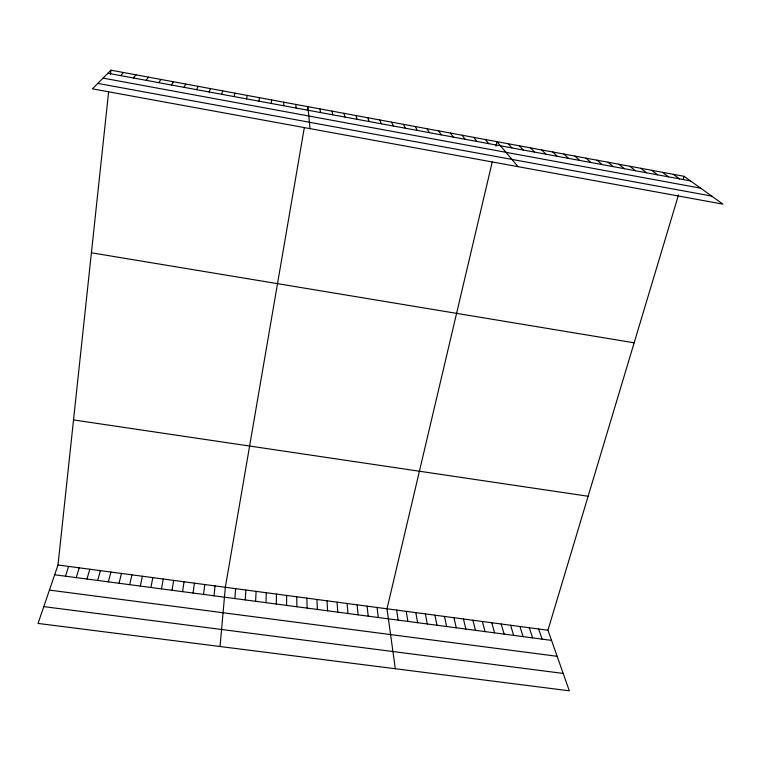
<?xml version="1.0" encoding="UTF-8"?>
<svg xmlns="http://www.w3.org/2000/svg" width="761" height="761" viewBox="0 0 761 761"><rect width="100%" height="100%" fill="white"/><g stroke="black" fill="none" stroke-linecap="round" stroke-linejoin="round"><path stroke-width="1.14" d="M286.602 605.395L286.621 595.435M276.3 604.034L276.462 594.084M283.672 105.741L283.739 102.183M265.979 602.674L266.283 592.724M255.629 601.304L256.077 591.373M245.261 599.934L245.86 590.013M234.873 598.565L235.606 588.643M271.335 103.458L271.601 99.938M220.034 646.517L225.342 587.273L304.324 127.629M214.012 595.806L215.049 585.903M678.517 194.902L547.939 630.222L569.314 690.807L38.05 623.43L57.998 565.004L108.604 92.062M110.469 74.578L110.944 70.193L684.091 176.305L722.95 204.138L92.414 88.837L110.944 70.193M203.558 594.427L204.738 584.534M193.075 593.047L194.407 583.164M258.959 101.175L259.434 97.684M182.564 591.658L184.048 581.785M172.034 590.27L173.67 580.396M307.32 110.164L307.92 106.654L310.003 128.628M161.484 588.871L163.273 579.016M150.906 587.473L152.847 577.628M246.545 98.882L247.239 95.42M140.309 586.075L142.402 576.239M129.684 584.676L131.929 574.84M492.234 161.988L387.007 608.8L395.32 668.748M495.953 146.198L497.019 141.67L518.013 166.659M119.039 583.268L121.437 573.442M108.366 581.861L110.925 572.044M234.103 96.58L235.006 93.156M97.674 580.443L100.385 570.645M86.963 579.026L89.817 569.238M683.102 179.596L684.091 176.305M76.224 577.609L79.239 567.83M65.456 576.191L68.633 566.422M221.632 94.278L222.745 90.892M209.132 91.967L210.445 88.609M196.585 89.655L198.126 86.326M184.019 87.325L185.76 84.043M171.415 85.004L173.375 81.75M158.773 82.664L160.952 79.448M146.102 80.324L148.5 77.146M133.394 77.974L136.01 74.835M120.657 75.624L123.491 72.514M43.786 606.622L563.178 673.437M49.436 590.098L557.138 656.305M54.668 574.764L551.525 640.382M57.998 565.004L547.939 630.222M73.522 419.929L588.12 496.248M91.406 252.785L634.151 342.811M103.058 78.117L700.681 188.186M97.808 83.406L711.687 196.072M107.891 73.265L690.531 180.918M673.295 174.307L679.573 178.892M662.479 172.3L668.577 176.856M651.635 170.293L657.561 174.821M640.762 168.286L646.517 172.785M629.861 166.259L635.454 170.74M618.94 164.243L624.353 168.685M607.991 162.217L613.233 166.63M597.014 160.181L602.084 164.576M586.008 158.145L590.907 162.512M574.974 156.1L579.701 160.438M563.92 154.055L568.467 158.364M552.838 152L557.204 156.281M541.727 149.946L545.922 154.198M530.598 147.881L534.603 152.105M519.43 145.817L523.264 150.012M508.243 143.743L511.896 147.91M485.423 139.52L488.705 143.629M473.799 137.37L476.89 141.441M462.146 135.211L465.047 139.253M450.464 133.051L453.175 137.056M438.745 130.882L441.266 134.859M427.007 128.704L429.328 132.652M415.23 126.526L417.361 130.445M403.425 124.338L405.366 128.229M391.592 122.15L393.342 126.003M379.729 119.953L381.28 123.777M367.839 117.755L369.19 121.541M538.626 628.976L542.079 639.135M529.295 627.739L532.624 637.889M519.944 626.493L523.149 636.634M355.92 115.548L357.071 119.306M510.574 625.247L513.656 635.378M501.185 623.991L504.134 634.122M491.777 622.745L494.602 632.867M482.35 621.49L485.052 631.601M343.962 113.332L344.914 117.061M472.904 620.234L475.473 630.336M463.439 618.969L465.875 629.071M453.946 617.704L456.267 627.796M444.443 616.439L446.631 626.531M434.921 615.173L436.976 625.257M331.986 111.116L332.728 114.806M425.38 613.908L427.302 623.972M415.82 612.634L417.608 622.698M406.231 611.359L407.896 621.414M396.633 610.075L398.155 620.129M319.972 108.89L320.514 112.552M377.066 607.478L378.322 617.504M367.097 606.146L368.219 616.172M357.118 604.814L358.089 614.84M347.111 603.483L347.948 613.499M337.085 602.151L337.779 612.148M327.03 600.81L327.591 610.807M316.957 599.468L317.375 609.456M295.848 104.419L295.991 108.014M306.864 598.127L307.14 608.106M296.752 596.786L296.885 606.755"/></g></svg>
